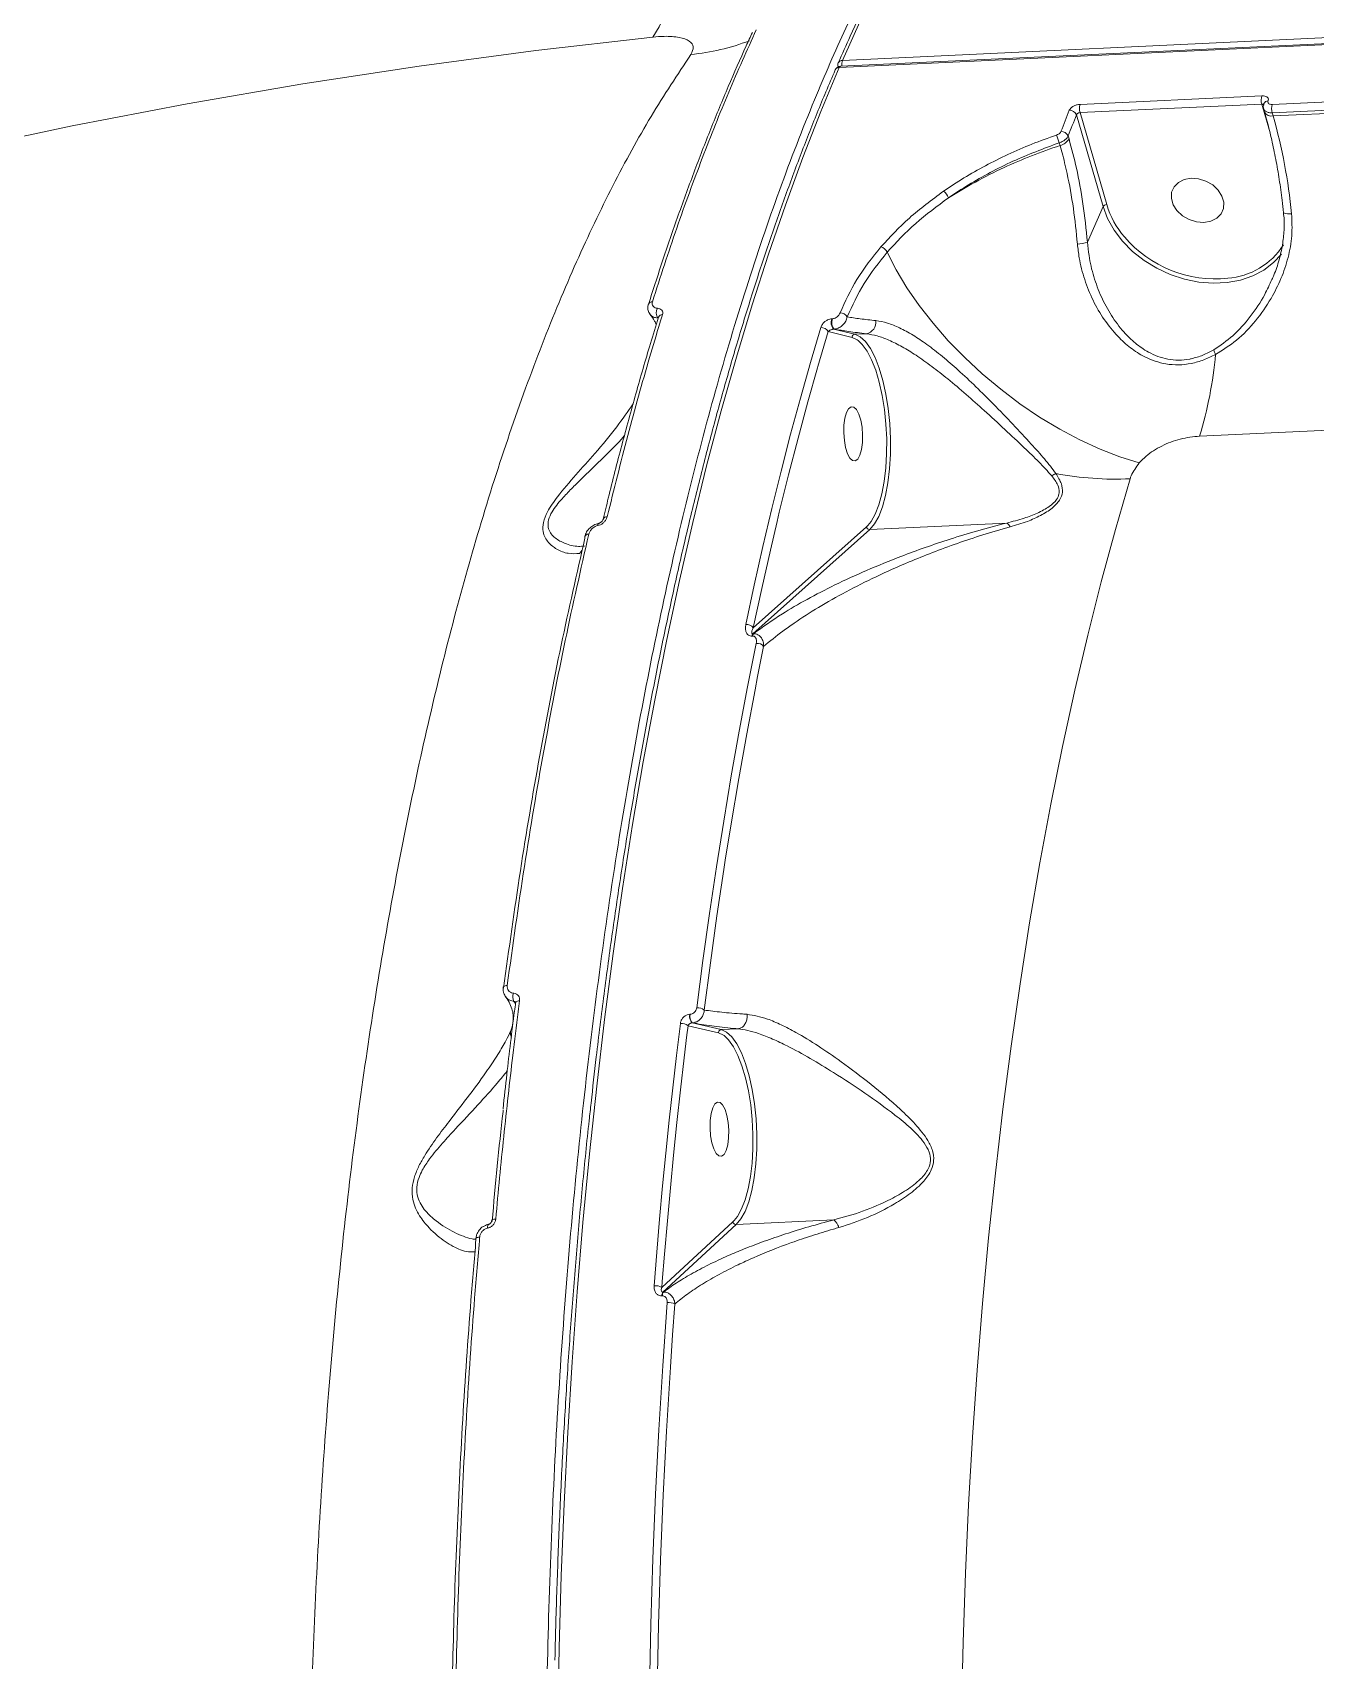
# Model space of a CAD drawing. Header units: millimetres. Extents: x -7151 to 6134, y -5040 to 5562.
# Drawn here: x -2385.9 to -2174, y 276.5 to 545.3 of the extents above; entities that cross this region are included whole.
import ezdxf

# ---------------------------------------------------------------- set-up
doc = ezdxf.new("R2010")
doc.units = ezdxf.units.MM
doc.layers.add('DIKOM_ОБЪЕКТ', color=7, linetype='Continuous')

msp = doc.modelspace()

# ---------------------------------------------------------------- linework, layer by layer
at = {"layer": 'DIKOM_ОБЪЕКТ', "color": 7, "linetype": 'Continuous', "lineweight": 15}
for p, q in [((-2252.117, 540.743), (-1798.11, 562.095)), ((-1798.621, 560.923), (-2252.627, 539.57)), ((-1798.432, 561.113), (-2252.439, 539.761)), ((-2252.781, 539.749), (-2252.835, 539.626)), ((-2103.274, 535.756), (-2181.13, 532.095)), ((-2181.121, 533.465), (-2103.264, 537.127)), ((-2180.975, 531.56), (-2103.119, 535.222)), ((-2182.861, 533.522), (-2212.878, 532.111)), ((-2212.867, 533.485), (-2182.849, 534.897)), ((-2181.598, 529.168), (-2182.861, 533.522)), ((-2182.548, 532.726), (-2182.387, 532.173)), ((-2209.069, 516.609), (-2213.461, 531.752)), ((-2212.878, 532.111), (-2208.472, 516.923)), ((-2181.13, 532.095), (-2180.975, 531.56)), ((-2216.174, 526.69), (-2216.303, 527.136)), ((-2214.832, 528.266), (-2214.691, 527.781)), ((-2211.642, 510.702), (-2209.069, 516.609)), ((-2282.502, 498.335), (-2282.512, 498.313)), ((-2253.868, 498.071), (-2253.78, 498.075)), ((-2250.532, 494.988), (-2254.485, 495.955)), ((-2253.496, 496.372), (-2253.584, 496.368)), ((-2253.584, 496.368), (-2250.069, 495.508)), ((-2248.151, 495.598), (-2250.069, 495.508)), ((-1864.808, 494.138), (-2193.119, 478.697)), ((-2247.601, 463.279), (-2266.912, 446.047)), ((-2266.83, 447.057), (-2248.139, 463.736)), ((-2248.139, 463.736), (-2247.926, 463.941)), ((-2224.982, 464.342), (-2247.601, 463.279)), ((-2266.964, 445.678), (-2267.078, 445.672)), ((-2266.912, 446.047), (-2266.799, 446.052)), ((-2265.123, 443.975), (-2266.125, 438.984)), ((-2306.101, 385.015), (-2306.361, 385.349)), ((-2277.293, 383.234), (-2277.263, 383.235)), ((-2276.921, 381.805), (-2276.952, 381.803)), ((-2276.952, 381.803), (-2272.121, 380.684)), ((-2277.615, 381.33), (-2277.8, 379.816)), ((-2272.584, 380.164), (-2277.615, 381.33)), ((-2269.35, 380.814), (-2272.121, 380.684)), ((-2269.342, 380.815), (-2269.35, 380.814)), ((-2310.518, 348.519), (-2310.559, 348.521)), ((-2281.952, 338.106), (-2270.195, 348.952)), ((-2269.657, 348.496), (-2281.76, 337.331)), ((-2270.195, 348.952), (-2269.991, 349.153)), ((-2253.56, 349.253), (-2269.657, 348.496)), ((-2281.876, 339.075), (-2281.952, 338.106)), ((-2281.861, 336.704), (-2281.958, 336.7)), ((-2281.76, 337.331), (-2281.662, 337.336)), ((-2279.799, 335.373), (-2280.17, 330.295))]:
    msp.add_line(p, q, dxfattribs=at)
at = {"layer": 'DIKOM_ОБЪЕКТ', "color": 7, "linetype": 'Continuous', "lineweight": 15, "flags": 128}
for points in [[(-2192.328, 614.885), (-2193.673, 614.269), (-2197.717, 612.173), (-2201.724, 609.73), (-2205.691, 606.942), (-2209.614, 603.811), (-2213.49, 600.34), (-2217.316, 596.532), (-2221.087, 592.389), (-2224.803, 587.917), (-2228.458, 583.117), (-2232.05, 577.994), (-2235.577, 572.554), (-2239.034, 566.799), (-2242.42, 560.735), (-2245.73, 554.368), (-2248.964, 547.702), (-2252.117, 540.743)], [(-2279.783, 591.915), (-2279.131, 588.213), (-2278.601, 584.446), (-2278.199, 580.648), (-2277.928, 576.853), (-2277.79, 573.096), (-2277.787, 569.411), (-2277.919, 565.832), (-2278.184, 562.392), (-2278.581, 559.121), (-2279.106, 556.05), (-2279.753, 553.207), (-2280.517, 550.617), (-2281.391, 548.305), (-2282.367, 546.291), (-2283.436, 544.594)], [(-2283.436, 544.594), (-2302.775, 542.369), (-2322.04, 539.788), (-2341.223, 536.852), (-2360.318, 533.563), (-2379.319, 529.921), (-2398.22, 525.927)], [(-2252.627, 539.57), (-2255.684, 532.278), (-2258.654, 524.705), (-2261.536, 516.859), (-2264.327, 508.746), (-2267.025, 500.373), (-2269.628, 491.747), (-2272.132, 482.875), (-2274.538, 473.764), (-2276.841, 464.424), (-2279.04, 454.86), (-2281.134, 445.082), (-2283.121, 435.097), (-2284.998, 424.914), (-2286.766, 414.541), (-2288.42, 403.988), (-2289.962, 393.263), (-2291.389, 382.375), (-2292.699, 371.334), (-2293.893, 360.148), (-2294.968, 348.827), (-2295.925, 337.381), (-2296.762, 325.819), (-2297.478, 314.151), (-2298.073, 302.387), (-2298.547, 290.536), (-2298.898, 278.61), (-2299.127, 266.616)], [(-2252.439, 539.761), (-2252.446, 539.76), (-2252.512, 539.734), (-2252.573, 539.669), (-2252.627, 539.57)], [(-2192.407, 513.984), (-2191.26, 514.187), (-2190.292, 514.67), (-2189.581, 515.392), (-2189.185, 516.295), (-2189.136, 517.307), (-2189.436, 518.344), (-2190.063, 519.324), (-2190.966, 520.166), (-2192.071, 520.803), (-2193.289, 521.182), (-2194.521, 521.274), (-2195.668, 521.071), (-2196.636, 520.588), (-2197.347, 519.866), (-2197.743, 518.963), (-2197.793, 517.951), (-2197.492, 516.914), (-2196.865, 515.934), (-2195.962, 515.092), (-2194.857, 514.455), (-2193.639, 514.075), (-2192.407, 513.984)], [(-2179.622, 508.761), (-2180.91, 507.341), (-2182.495, 506.125), (-2184.328, 505.16), (-2186.368, 504.468), (-2188.569, 504.062), (-2190.882, 503.954), (-2193.256, 504.144), (-2195.637, 504.629), (-2197.973, 505.397), (-2200.211, 506.433), (-2202.3, 507.712), (-2204.196, 509.206), (-2205.854, 510.881), (-2207.239, 512.701), (-2208.318, 514.625), (-2209.069, 516.609)], [(-2203.09, 474.276), (-2206.295, 475.273), (-2209.575, 476.541), (-2212.898, 478.067), (-2216.23, 479.838), (-2219.541, 481.834), (-2222.796, 484.036), (-2225.964, 486.424), (-2229.012, 488.972), (-2231.912, 491.656), (-2234.634, 494.45), (-2237.152, 497.325), (-2239.441, 500.254), (-2241.477, 503.207), (-2243.243, 506.156), (-2244.718, 509.071)], [(-2284.181, 500.419), (-2284.181, 500.42), (-2284.168, 500.468)], [(-2268.071, 447.601), (-2266.682, 454.072), (-2265.248, 460.449), (-2263.767, 466.73), (-2262.241, 472.913), (-2260.671, 478.995), (-2259.056, 484.974), (-2257.398, 490.849), (-2255.696, 496.616)], [(-2254.485, 495.955), (-2256.183, 490.201), (-2256.252, 489.959)], [(-2249.527, 494.48), (-2249.681, 494.592), (-2250.532, 494.988)], [(-2250.069, 495.508), (-2249.191, 495.1), (-2248.329, 494.313), (-2247.504, 493.168), (-2246.734, 491.689), (-2246.038, 489.913), (-2245.433, 487.882), (-2244.933, 485.642), (-2244.549, 483.248), (-2244.291, 480.755), (-2244.164, 478.223), (-2244.173, 475.711), (-2244.315, 473.279), (-2244.589, 470.984), (-2244.987, 468.88), (-2245.501, 467.017), (-2246.118, 465.439), (-2246.823, 464.183), (-2247.601, 463.279)], [(-2247.926, 463.941), (-2247.385, 464.612), (-2246.701, 465.83), (-2246.102, 467.361), (-2245.605, 469.167), (-2245.218, 471.207), (-2244.952, 473.433), (-2244.814, 475.791), (-2244.806, 478.227), (-2244.929, 480.682), (-2245.179, 483.1), (-2245.552, 485.421), (-2246.037, 487.593), (-2246.624, 489.563), (-2247.298, 491.285), (-2248.044, 492.719), (-2248.845, 493.83), (-2249.527, 494.48)], [(-2256.252, 489.959), (-2257.837, 484.341), (-2259.448, 478.376), (-2261.015, 472.308), (-2262.537, 466.14), (-2262.907, 464.596)], [(-2250.681, 483.534), (-2251.096, 483.224), (-2251.449, 482.577), (-2251.712, 481.645), (-2251.864, 480.504), (-2251.893, 479.246), (-2251.795, 477.973), (-2251.58, 476.788), (-2251.264, 475.788), (-2250.873, 475.052), (-2250.438, 474.641), (-2249.996, 474.589), (-2249.581, 474.898), (-2249.228, 475.545), (-2248.964, 476.477), (-2248.812, 477.618), (-2248.784, 478.876), (-2248.881, 480.149), (-2249.097, 481.334), (-2249.413, 482.335), (-2249.804, 483.07), (-2250.238, 483.481), (-2250.681, 483.534)], [(-2204.594, 471.643), (-2207.031, 463.268), (-2209.369, 454.651), (-2211.605, 445.798), (-2213.737, 436.719), (-2215.765, 427.423), (-2217.684, 417.917), (-2219.494, 408.21), (-2221.194, 398.312), (-2222.781, 388.232), (-2224.254, 377.979), (-2225.611, 367.563), (-2226.852, 356.993), (-2227.975, 346.279), (-2228.98, 335.432), (-2229.864, 324.461), (-2230.628, 313.376), (-2231.271, 302.188), (-2231.792, 290.907), (-2232.19, 279.544), (-2232.466, 268.109)], [(-2292.348, 464.271), (-2292.379, 464.275), (-2292.408, 464.264), (-2292.434, 464.239), (-2292.457, 464.2), (-2292.476, 464.148), (-2292.49, 464.083), (-2292.501, 464.007), (-2292.508, 463.92)], [(-2262.907, 464.596), (-2264.014, 459.874), (-2265.445, 453.512), (-2266.83, 447.057)], [(-2276.175, 384.273), (-2275.15, 392.113), (-2274.066, 399.87), (-2272.923, 407.54), (-2271.722, 415.12), (-2270.463, 422.605), (-2269.145, 429.995), (-2267.771, 437.284), (-2266.341, 444.469)], [(-2266.125, 438.984), (-2266.551, 436.805), (-2267.922, 429.532), (-2269.236, 422.16), (-2270.493, 414.69), (-2271.455, 408.658)], [(-2271.455, 408.658), (-2271.692, 407.127), (-2272.832, 399.474), (-2273.913, 391.735), (-2274.936, 383.912)], [(-2308.129, 387.657), (-2308.126, 387.672), (-2308.091, 387.749), (-2308.023, 387.819), (-2307.922, 387.878), (-2307.794, 387.925), (-2307.643, 387.958), (-2307.473, 387.975)], [(-2306.093, 385.114), (-2306.092, 385.12), (-2306.063, 385.2), (-2305.997, 385.272), (-2305.897, 385.334), (-2305.767, 385.383), (-2305.611, 385.417), (-2305.436, 385.435)], [(-2283.229, 338.39), (-2282.782, 343.911), (-2282.307, 349.405), (-2281.804, 354.869), (-2281.274, 360.303), (-2280.716, 365.706), (-2280.131, 371.076), (-2279.52, 376.414), (-2278.881, 381.717)], [(-2277.8, 379.816), (-2278.252, 376.039), (-2278.862, 370.714), (-2279.446, 365.356), (-2280.002, 359.966), (-2280.53, 354.545), (-2281.032, 349.094), (-2281.506, 343.614), (-2281.876, 339.075)], [(-2271.646, 379.687), (-2271.738, 379.755), (-2272.584, 380.164)], [(-2272.121, 380.684), (-2271.248, 380.262), (-2270.391, 379.466), (-2269.571, 378.315), (-2268.807, 376.835), (-2268.116, 375.062), (-2267.516, 373.036), (-2267.019, 370.805), (-2266.638, 368.422), (-2266.382, 365.941), (-2266.255, 363.421), (-2266.263, 360.921), (-2266.403, 358.499), (-2266.673, 356.212), (-2267.067, 354.114), (-2267.575, 352.253), (-2268.186, 350.673), (-2268.886, 349.411), (-2269.657, 348.496)], [(-2269.991, 349.153), (-2269.448, 349.839), (-2268.77, 351.063), (-2268.178, 352.595), (-2267.684, 354.399), (-2267.303, 356.434), (-2267.04, 358.651), (-2266.904, 360.999), (-2266.897, 363.423), (-2267.019, 365.867), (-2267.268, 368.272), (-2267.638, 370.584), (-2268.119, 372.747), (-2268.702, 374.711), (-2269.371, 376.431), (-2270.112, 377.866), (-2270.907, 378.983), (-2271.646, 379.687)], [(-2272.771, 368.719), (-2273.186, 368.41), (-2273.54, 367.763), (-2273.803, 366.831), (-2273.955, 365.69), (-2273.984, 364.432), (-2273.886, 363.159), (-2273.671, 361.974), (-2273.355, 360.973), (-2272.964, 360.238), (-2272.529, 359.827), (-2272.087, 359.774), (-2271.672, 360.084), (-2271.318, 360.731), (-2271.055, 361.663), (-2270.903, 362.804), (-2270.875, 364.062), (-2270.972, 365.335), (-2271.187, 366.52), (-2271.503, 367.52), (-2271.894, 368.256), (-2272.329, 368.667), (-2272.771, 368.719)], [(-2310.559, 348.521), (-2310.567, 348.519), (-2310.611, 348.495), (-2310.648, 348.445), (-2310.678, 348.372), (-2310.7, 348.278), (-2310.714, 348.165), (-2310.719, 348.035), (-2310.715, 347.893)], [(-2310.032, 349.131), (-2310.032, 349.139), (-2310.004, 349.204), (-2309.939, 349.264), (-2309.84, 349.315), (-2309.711, 349.356), (-2309.555, 349.385), (-2309.38, 349.401)], [(-2312.676, 346.148), (-2312.674, 346.166), (-2312.64, 346.227), (-2312.572, 346.283), (-2312.474, 346.33), (-2312.346, 346.368), (-2312.195, 346.395), (-2312.027, 346.41)], [(-2312.634, 346.034), (-2312.672, 346.101), (-2312.676, 346.148)], [(-2284.177, 249.891), (-2284.136, 260.805), (-2283.994, 271.678), (-2283.752, 282.501), (-2283.41, 293.269), (-2282.969, 303.972), (-2282.427, 314.605), (-2281.787, 325.159), (-2281.049, 335.627)], [(-2280.17, 330.295), (-2280.536, 324.928), (-2281.175, 314.397), (-2281.714, 303.788), (-2282.155, 293.108), (-2282.496, 282.365), (-2282.737, 271.565), (-2282.78, 268.975)]]:
    msp.add_lwpolyline(points, dxfattribs=at)
at = {"layer": 'DIKOM_ОБЪЕКТ', "color": 7, "linetype": 'Continuous', "lineweight": 15}
for centre, radius, start, end in [((-2280.33, 576.989), 35.408, 275.15857, 291.27365), ((-2252.136, 540.003), 0.74, 88.48296, 153.57336), ((-2250.108, 540.048), 2.126, 160.91935, 187.4771), ((-2252.392, 538.762), 1, 92.69268, 156.57318), ((-2252.648, 538.833), 0.738, 88.38709, 153.76611), ((-2251.883, 539.931), 1, 156.34207, 196.1749), ((-1870.129, 395.041), 370.924, 158.24908, 158.82908), ((-2214.569, 531.302), 1.196, 22.13064, 93.58695), ((-2210.567, 532.779), 2.406, 162.95072, 196.13465), ((-2180.551, 534.19), 2.404, 162.91834, 196.12727), ((-2181.839, 533.312), 0.728, 87.95732, 154.70133), ((-2178.809, 532.764), 2.416, 163.12767, 196.07486), ((-1875.365, 396.834), 364.022, 158.24544, 158.83503), ((-2181.263, 532.83), 1.302, 210.3197, 282.7815), ((-2271.26, 506.174), 93.786, 5.65897, 15.70497), ((-2243.153, 518.505), 28.203, 17.8213, 20.57317), ((-2216.742, 529.015), 2.393, 283.72859, 328.98), ((-2215.941, 527.8), 1.203, 22.7707, 93.66901), ((-2236.883, 517.173), 2.45, 20.78748, 53.19363), ((-2208.478, 516.211), 0.712, 89.53342, 146.05206), ((-2194.342, 521.211), 14.767, 196.88163, 220.71842), ((-2178.364, 517.515), 2.137, 245.24886, 281.66814), ((-2190.528, 524.405), 19.741, 220.52174, 275.96322), ((-2246.243, 508.353), 1.686, 25.19873, 73.01255), ((-2213.83, 518.309), 7.915, 273.83317, 286.0445), ((-2189.358, 516.676), 11.938, 274.23095, 327.46512), ((-2283.531, 500.189), 0.695, 87.08269, 156.34138), ((-2281.226, 499.027), 1.63, 151.19036, 210.96233), ((-2281.866, 498.074), 0.685, 86.58104, 159.15164), ((-2252.237, 497.468), 1.739, 159.69503, 219.24554), ((-2252.147, 497.472), 1.741, 159.72917, 219.21173), ((-2252.473, 497.701), 1.345, 30.57012, 90.55722), ((-2248.574, 497.547), 1.995, 282.22852, 6.27931), ((-2255.596, 495.36), 1.26, 28.1831, 94.58136), ((-2250.028, 495.005), 0.504, 94.72281, 181.94815), ((-2258.139, 498.373), 67.932, 343.16321, 354.76653), ((-2186.035, 494.319), 4.943, 196.161, 205.67691), ((-2215.722, 469.507), 3.196, 110.55592, 124.84531), ((-2206.956, 525.922), 54.33, 259.51343, 272.49121), ((-2291.025, 464.735), 0.653, 84.39961, 159.28642), ((-2294.057, 461.84), 0.665, 84.92829, 156.4617), ((-2247.61, 463.813), 0.534, 188.32991, 270.98452), ((-2225.747, 463.109), 1.451, 23.77065, 58.21309), ((-2294.269, 462.019), 0.407, 167.70815, 202.95819), ((-2267.935, 446.224), 1.383, 37.00025, 95.63707), ((-2266.368, 445.581), 0.716, 139.48445, 172.70235), ((-2266.254, 445.587), 0.716, 139.48257, 172.70085), ((-2266.215, 443.031), 1.443, 40.83908, 94.98176), ((-2304.848, 386.132), 1.704, 160.40166, 207.36951), ((-2275.779, 382.839), 1.565, 165.38665, 221.45815), ((-2275.745, 382.841), 1.568, 165.45492, 221.38934), ((-2276.009, 382.537), 1.744, 52.03417, 95.45304), ((-2278.698, 380.05), 1.677, 49.73822, 96.24313), ((-2269.667, 349.031), 0.535, 188.46826, 271.06073), ((-2283.013, 336.35), 2.052, 58.86497, 96.04627), ((-2280.911, 336.718), 1.047, 144.13935, 180.97063), ((-2280.816, 336.722), 1.045, 144.05549, 180.97573), ((-2280.845, 333.427), 2.21, 61.74504, 95.29163)]:
    msp.add_arc(centre, radius, start, end, dxfattribs=at)
for points, knots in [([(-2192.638, 614.774), (-2193.427, 614.428), (-2195.512, 613.513), (-2198.854, 611.679), (-2202.669, 609.311), (-2206.445, 606.62), (-2210.181, 603.625), (-2213.874, 600.323), (-2217.521, 596.718), (-2221.118, 592.814), (-2224.664, 588.614), (-2228.154, 584.12), (-2231.587, 579.337), (-2234.959, 574.269), (-2238.269, 568.919), (-2241.514, 563.292), (-2244.691, 557.393), (-2247.798, 551.221), (-2250.497, 545.519), (-2252.142, 541.812), (-2252.799, 540.332)], [0, 0, 0, 0, 0.03507323, 0.09269613, 0.15039159, 0.20815501, 0.265977, 0.32384769, 0.38175704, 0.43969705, 0.49765756, 0.55563154, 0.61361292, 0.67159858, 0.72958506, 0.78756841, 0.84554656, 0.90352099, 0.96149009, 1, 1, 1, 1]), ([(-2244.072, -100.375), (-2245.322, -97.147), (-2248.691, -88.452), (-2253.946, -73.541), (-2259.745, -55.484), (-2265.276, -36.45), (-2270.509, -16.481), (-2275.419, 4.38), (-2279.899, 25.673), (-2283.942, 47.313), (-2287.554, 69.213), (-2290.791, 91.728), (-2293.629, 114.806), (-2296.046, 138.379), (-2297.988, 161.928), (-2299.462, 185.372), (-2300.481, 208.635), (-2301.062, 232.096), (-2301.183, 255.681), (-2300.834, 279.308), (-2300.021, 302.458), (-2298.759, 325.063), (-2297.071, 347.066), (-2294.929, 368.828), (-2292.32, 390.26), (-2289.244, 411.278), (-2285.768, 431.42), (-2281.912, 450.636), (-2277.707, 468.9), (-2273.083, 486.509), (-2268.039, 503.372), (-2262.583, 519.411), (-2257.078, 533.643), (-2251.598, 546.2), (-2246.206, 557.236), (-2240.582, 567.477), (-2234.742, 576.882), (-2228.745, 585.354), (-2222.625, 592.856), (-2217.058, 598.774), (-2213.482, 601.967), (-2212.025, 603.267)], [0, 0, 0, 0, 0.01565217, 0.04216818, 0.0687043, 0.09522033, 0.12250635, 0.14981455, 0.17710072, 0.20361656, 0.23015287, 0.25666872, 0.28395485, 0.31126311, 0.33854917, 0.36506506, 0.39160135, 0.41811723, 0.44540327, 0.47271161, 0.49999766, 0.52651351, 0.55304981, 0.57956564, 0.60685174, 0.63416006, 0.66144602, 0.68796205, 0.71449824, 0.74101391, 0.7683, 0.79560846, 0.82289432, 0.8459724, 0.86907749, 0.89218274, 0.91550668, 0.93883092, 0.96156416, 0.98434866, 1, 1, 1, 1]), ([(-2266.34, 545.802), (-2267.87, 542.412), (-2270.93, 535.63), (-2275.301, 524.654), (-2279.522, 513.147), (-2282.171, 504.971), (-2283.496, 500.883)], [0, 0, 0, 0, 0.2490985, 0.4981943, 0.7490976, 1, 1, 1, 1]), ([(-2266.987, 545.328), (-2267.327, 544.607), (-2268.681, 541.737), (-2270.975, 536.451), (-2273.864, 529.474), (-2276.673, 522.228), (-2279.4, 514.737), (-2281.9, 507.481), (-2283.449, 502.614), (-2284.149, 500.414)], [0, 0, 0, 0, 0.0544156, 0.2166162, 0.3789151, 0.5412813, 0.7036702, 0.8660412, 1, 1, 1, 1]), ([(-2277.146, 541.725), (-2276.942, 542.151), (-2276.53, 543.011), (-2277.292, 543.994), (-2278.98, 544.6), (-2281.173, 544.775), (-2282.789, 544.646), (-2283.436, 544.594)], [0, 0, 0, 0, 0.2099076, 0.4228869, 0.6382668, 0.8553561, 1, 1, 1, 1]), ([(-2305.863, -33.201), (-2307.273, -28.108), (-2310.094, -17.914), (-2314.034, -1.964), (-2317.745, 14.418), (-2321.247, 31.468), (-2324.519, 49.163), (-2327.541, 67.482), (-2330.263, 86.133), (-2332.755, 105.694), (-2334.967, 126.174), (-2336.855, 147.549), (-2338.349, 169.11), (-2339.438, 190.755), (-2340.119, 212.381), (-2340.381, 233.898), (-2340.221, 255.267), (-2339.644, 276.456), (-2338.656, 297.424), (-2337.263, 318.072), (-2335.468, 338.304), (-2333.276, 358.037), (-2330.681, 377.228), (-2327.699, 395.857), (-2324.337, 413.886), (-2320.614, 431.232), (-2316.544, 447.813), (-2312.054, 463.862), (-2307.13, 479.278), (-2301.772, 493.979), (-2296.081, 507.655), (-2290.065, 520.213), (-2283.772, 531.727), (-2279.354, 538.393), (-2277.146, 541.725)], [0, 0, 0, 0, 0.0277666, 0.0555663, 0.0833659, 0.1111325, 0.1400375, 0.1689801, 0.1979228, 0.2268278, 0.2586375, 0.2905482, 0.3225102, 0.3544718, 0.386382, 0.4181914, 0.4498954, 0.4817, 0.5135556, 0.545411, 0.5772152, 0.6089191, 0.6405475, 0.6722758, 0.7040552, 0.7358343, 0.7675625, 0.7991908, 0.8325939, 0.8660263, 0.8994294, 0.932943, 0.9664865, 1, 1, 1, 1]), ([(-2253.31, 539.159), (-2253.822, 537.965), (-2255.309, 534.498), (-2257.712, 528.566), (-2260.492, 521.287), (-2263.189, 513.764), (-2265.805, 506.006), (-2268.335, 498.018), (-2270.779, 489.806), (-2273.135, 481.377), (-2275.401, 472.737), (-2277.575, 463.892), (-2279.656, 454.849), (-2281.643, 445.615), (-2283.533, 436.196), (-2285.326, 426.6), (-2287.02, 416.833), (-2288.614, 406.904), (-2290.107, 396.82), (-2291.494, 386.585), (-2292.675, 377.166), (-2293.345, 371.105), (-2293.627, 368.552)], [0, 0, 0, 0, 0.0273279, 0.0792989, 0.131267, 0.1832296, 0.2351873, 0.2871405, 0.3390893, 0.3910343, 0.4429757, 0.4949131, 0.5468478, 0.5987801, 0.6507081, 0.702635, 0.754559, 0.8064807, 0.8584004, 0.9103183, 0.962235, 1, 1, 1, 1]), ([(-2214.644, 532.495), (-2214.61, 532.564), (-2214.524, 532.737), (-2214.251, 533.005), (-2213.839, 533.253), (-2213.353, 533.432), (-2213.029, 533.467), (-2212.867, 533.485)], [0, 0, 0, 0, 0.1418486, 0.3566979, 0.571426, 0.7857135, 1, 1, 1, 1]), ([(-2182.505, 533.341), (-2182.514, 533.367), (-2182.533, 533.425), (-2182.624, 533.488), (-2182.741, 533.523), (-2182.827, 533.523), (-2182.861, 533.522)], [0, 0, 0, 0, 0.2232473, 0.5159515, 0.8081965, 1, 1, 1, 1]), ([(-2182.849, 534.897), (-2182.748, 534.897), (-2182.491, 534.898), (-2182.14, 534.806), (-2181.866, 534.615), (-2181.735, 534.349), (-2181.787, 534.143), (-2181.813, 534.039)], [0, 0, 0, 0, 0.1406376, 0.3550392, 0.5698645, 0.7848235, 1, 1, 1, 1]), ([(-2182.477, 533.614), (-2182.505, 533.558), (-2182.611, 533.35), (-2182.634, 533.023), (-2182.549, 532.797), (-2182.525, 532.732)], [0, 0, 0, 0, 0.2070496, 0.7745902, 1, 1, 1, 1]), ([(-2182.498, 533.344), (-2182.5, 533.348), (-2182.54, 533.427), (-2182.518, 533.569), (-2182.503, 533.603), (-2182.5, 533.609)], [0, 0, 0, 0, 0.033675, 0.8372737, 1, 1, 1, 1]), ([(-2181.13, 532.095), (-2181.266, 532.094), (-2181.609, 532.092), (-2182.07, 532.213), (-2182.426, 532.435), (-2182.497, 532.643), (-2182.527, 532.732)], [0, 0, 0, 0, 0.1921225, 0.4854141, 0.7788904, 1, 1, 1, 1]), ([(-2181.813, 534.039), (-2181.83, 533.97), (-2181.865, 533.832), (-2181.777, 533.655), (-2181.594, 533.526), (-2181.36, 533.464), (-2181.189, 533.465), (-2181.121, 533.465)], [0, 0, 0, 0, 0.21515186, 0.43015621, 0.64502541, 0.85941007, 1, 1, 1, 1]), ([(-2212.878, 532.111), (-2212.932, 532.105), (-2213.04, 532.092), (-2213.2, 532.028), (-2213.335, 531.938), (-2213.424, 531.84), (-2213.451, 531.777), (-2213.461, 531.752)], [0, 0, 0, 0, 0.213945, 0.4281541, 0.6428694, 0.8578179, 1, 1, 1, 1]), ([(-2182.387, 532.173), (-2182.243, 531.664), (-2181.827, 530.193), (-2181.197, 527.619), (-2180.53, 524.42), (-2179.957, 521.085), (-2179.54, 518.12), (-2179.335, 516.264), (-2179.259, 515.576)], [0, 0, 0, 0, 0.1028458, 0.2977282, 0.4930103, 0.6886596, 0.8845873, 1, 1, 1, 1]), ([(-2235.415, 519.134), (-2234.306, 519.874), (-2232.088, 521.353), (-2228.519, 523.369), (-2224.767, 525.236), (-2220.842, 526.945), (-2218.113, 527.925), (-2216.749, 528.415)], [0, 0, 0, 0, 0.1978413, 0.3955036, 0.5931794, 0.7965928, 1, 1, 1, 1]), ([(-2216.303, 527.136), (-2218.891, 526.171), (-2222.81, 524.71), (-2227.732, 522.246), (-2231.302, 520.24), (-2233.506, 518.768), (-2234.593, 518.042)], [0, 0, 0, 0, 0.3951712, 0.5986648, 0.8021761, 1, 1, 1, 1]), ([(-2216.749, 528.415), (-2216.644, 528.458), (-2216.436, 528.543), (-2216.189, 528.733), (-2216.064, 528.893), (-2216.026, 528.982), (-2216.018, 529.001)], [0, 0, 0, 0, 0.3058631, 0.6116552, 0.917897, 1, 1, 1, 1]), ([(-2214.832, 528.266), (-2214.848, 528.23), (-2214.927, 528.057), (-2215.179, 527.749), (-2215.677, 527.382), (-2216.094, 527.218), (-2216.303, 527.136)], [0, 0, 0, 0, 0.0819527, 0.3881015, 0.6940983, 1, 1, 1, 1]), ([(-2214.691, 527.781), (-2214.267, 526.191), (-2213.371, 522.833), (-2212.316, 517.06), (-2211.869, 512.842), (-2211.642, 510.702)], [0, 0, 0, 0, 0.3069748, 0.6484649, 1, 1, 1, 1]), ([(-2234.593, 518.042), (-2233.138, 518.929), (-2230.21, 520.714), (-2225.581, 523.015), (-2220.895, 525.043), (-2217.753, 526.139), (-2216.174, 526.69)], [0, 0, 0, 0, 0.25985006, 0.52284574, 0.76022498, 1, 1, 1, 1]), ([(-2213.301, 510.411), (-2213.503, 512.395), (-2213.913, 516.422), (-2214.839, 521.449), (-2215.644, 524.814), (-2216.062, 526.295), (-2216.174, 526.69)], [0, 0, 0, 0, 0.3414977, 0.6929948, 0.918012, 1, 1, 1, 1]), ([(-2245.751, 509.965), (-2244.257, 511.581), (-2241.234, 514.851), (-2237.37, 517.695), (-2235.415, 519.134)], [0, 0, 0, 0, 0.4941579, 1, 1, 1, 1]), ([(-2234.593, 518.042), (-2236.464, 516.668), (-2240.252, 513.887), (-2243.218, 510.689), (-2244.718, 509.071)], [0, 0, 0, 0, 0.494151, 1, 1, 1, 1]), ([(-2177.931, 515.422), (-2177.877, 514.21), (-2177.767, 511.784), (-2178.437, 508.167), (-2179.611, 504.688), (-2181.385, 501.15), (-2183.809, 497.683), (-2186.853, 494.452), (-2189.306, 492.917), (-2190.49, 492.177)], [0, 0, 0, 0, 0.1316582, 0.2634909, 0.3951399, 0.5268744, 0.688295, 0.8495338, 1, 1, 1, 1]), ([(-2179.286, 515.571), (-2179.259, 515.394), (-2179.115, 514.451), (-2179.157, 512.671), (-2179.398, 510.241), (-2179.982, 507.752), (-2180.588, 505.837), (-2181.079, 504.797), (-2181.19, 504.562)], [0, 0, 0, 0, 0.0479291, 0.2554394, 0.4713572, 0.696638, 0.9313968, 1, 1, 1, 1]), ([(-2252.486, 499.046), (-2251.655, 500.903), (-2249.972, 504.662), (-2247.169, 508.183), (-2245.751, 509.965)], [0, 0, 0, 0, 0.493869, 1, 1, 1, 1]), ([(-2244.718, 509.071), (-2246.076, 507.37), (-2248.826, 503.927), (-2250.478, 500.248), (-2251.315, 498.385)], [0, 0, 0, 0, 0.4938188, 1, 1, 1, 1]), ([(-2190.49, 492.177), (-2191.134, 491.861), (-2192.419, 491.231), (-2194.485, 490.641), (-2196.6, 490.406), (-2199.254, 490.597), (-2201.98, 491.551), (-2204.584, 493.231), (-2206.852, 495.291), (-2208.957, 497.917), (-2210.799, 501.092), (-2212.181, 504.531), (-2212.994, 507.68), (-2213.216, 509.657), (-2213.301, 510.411)], [0, 0, 0, 0, 0.0610566, 0.12204776, 0.1836293, 0.24519527, 0.35485248, 0.43692757, 0.51910078, 0.62282283, 0.7265971, 0.83108856, 0.93557714, 1, 1, 1, 1]), ([(-2211.642, 510.702), (-2211.571, 509.972), (-2211.385, 508.057), (-2210.665, 505.007), (-2209.422, 501.672), (-2207.755, 498.582), (-2205.845, 496.02), (-2203.777, 493.996), (-2201.407, 492.343), (-2198.94, 491.4), (-2196.58, 491.196), (-2195.271, 491.322), (-2193.935, 491.593), (-2192.567, 492.01), (-2191.378, 492.632), (-2190.783, 492.943)], [0, 0, 0, 0, 0.0653919, 0.1716656, 0.2779438, 0.383216, 0.4884187, 0.5706876, 0.6528125, 0.7604454, 0.8161579, 0.8718877, 0.8800506, 0.93998, 1, 1, 1, 1]), ([(-2190.783, 492.943), (-2189.7, 493.68), (-2187.44, 495.218), (-2184.683, 498.406), (-2182.547, 501.557), (-2181.574, 503.727), (-2181.198, 504.566)], [0, 0, 0, 0, 0.2559541, 0.5341837, 0.8200729, 1, 1, 1, 1]), ([(-2284.155, 500.463), (-2284.174, 500.415), (-2284.283, 500.145), (-2284.264, 499.623), (-2284.135, 499.1), (-2283.938, 498.908), (-2283.905, 498.876)], [0, 0, 0, 0, 0.0918648, 0.5129912, 0.9191053, 1, 1, 1, 1]), ([(-2283.496, 500.883), (-2283.521, 500.747), (-2283.572, 500.474), (-2283.405, 500.129), (-2283.093, 499.887), (-2282.793, 499.836), (-2282.655, 499.812)], [0, 0, 0, 0, 0.2632773, 0.5267023, 0.7814444, 1, 1, 1, 1]), ([(-2282.488, 498.311), (-2282.938, 496.869), (-2284.225, 492.743), (-2286.254, 485.697), (-2288.57, 477.191), (-2290.358, 470.275), (-2291.342, 466.132), (-2291.62, 464.96)], [0, 0, 0, 0, 0.1369748, 0.392, 0.6463548, 0.8999996, 1, 1, 1, 1]), ([(-2281.825, 498.758), (-2281.969, 498.291), (-2282.689, 495.956), (-2284.648, 489.413), (-2287.61, 478.887), (-2289.844, 469.888), (-2290.962, 465.384)], [0, 0, 0, 0, 0.0441408, 0.2207186, 0.6100157, 1, 1, 1, 1]), ([(-2283.923, 498.855), (-2283.635, 498.463), (-2283.193, 497.861), (-2282.944, 497.308), (-2282.857, 497.116)], [0, 0, 0, 0, 0.6527543, 1, 1, 1, 1]), ([(-2282.624, 498.188), (-2282.854, 498.235), (-2283.347, 498.337), (-2283.792, 498.613), (-2283.897, 498.846), (-2283.908, 498.87)], [0, 0, 0, 0, 0.4390566, 0.9417815, 1, 1, 1, 1]), ([(-2282.655, 499.812), (-2282.517, 499.789), (-2282.222, 499.739), (-2281.915, 499.501), (-2281.751, 499.162), (-2281.8, 498.893), (-2281.825, 498.758)], [0, 0, 0, 0, 0.2214855, 0.4743758, 0.7373401, 1, 1, 1, 1]), ([(-2255.696, 496.616), (-2255.622, 496.797), (-2255.481, 497.14), (-2255.07, 497.578), (-2254.625, 497.873), (-2254.216, 498.033), (-2253.973, 498.06), (-2253.868, 498.071)], [0, 0, 0, 0, 0.2791646, 0.529359, 0.7216586, 0.8793519, 1, 1, 1, 1]), ([(-2253.78, 498.075), (-2253.72, 498.081), (-2253.566, 498.097), (-2253.291, 498.195), (-2252.966, 498.395), (-2252.663, 498.692), (-2252.545, 498.927), (-2252.486, 499.046)], [0, 0, 0, 0, 0.1011547, 0.2614417, 0.4607384, 0.7265206, 1, 1, 1, 1]), ([(-2251.315, 498.385), (-2251.381, 498.15), (-2251.512, 497.678), (-2251.992, 497.048), (-2252.604, 496.591), (-2253.138, 496.403), (-2253.425, 496.378), (-2253.496, 496.372)], [0, 0, 0, 0, 0.2415968, 0.4833803, 0.7163726, 0.9306121, 1, 1, 1, 1]), ([(-2251.315, 498.385), (-2250.628, 498.276), (-2249.248, 498.055), (-2247.48, 497.862), (-2246.591, 497.766)], [0, 0, 0, 0, 0.4974101, 1, 1, 1, 1]), ([(-2246.591, 497.766), (-2245.968, 497.66), (-2244.721, 497.448), (-2242.647, 496.603), (-2240.462, 495.407), (-2238.092, 493.814), (-2235.596, 491.871), (-2232.876, 489.513), (-2230.058, 486.865), (-2227.026, 483.839), (-2223.942, 480.646), (-2221.132, 477.603), (-2218.68, 474.918), (-2217.456, 473.305), (-2216.844, 472.499)], [0, 0, 0, 0, 0.0676108, 0.1352448, 0.2056907, 0.2761686, 0.3555596, 0.4350018, 0.526756, 0.6185577, 0.7258846, 0.8332557, 0.9166835, 1, 1, 1, 1]), ([(-2253.584, 496.368), (-2253.606, 496.366), (-2253.644, 496.363), (-2253.722, 496.349), (-2253.792, 496.332), (-2253.919, 496.292), (-2254.095, 496.218), (-2254.311, 496.098), (-2254.424, 496.005), (-2254.485, 495.955)], [0, 0, 0, 0, 0.0449195, 0.0742882, 0.1535247, 0.194098, 0.3790074, 0.661417, 1, 1, 1, 1]), ([(-2248.151, 495.598), (-2249.16, 495.718), (-2251.19, 495.958), (-2252.724, 496.233), (-2253.496, 496.372)], [0, 0, 0, 0, 0.49685461, 1, 1, 1, 1]), ([(-2217.548, 472.13), (-2218.237, 472.898), (-2219.616, 474.434), (-2222.285, 476.953), (-2225.285, 479.799), (-2228.518, 482.768), (-2231.669, 485.583), (-2234.564, 488.037), (-2237.339, 490.222), (-2239.861, 492.014), (-2242.242, 493.48), (-2244.386, 494.558), (-2246.382, 495.309), (-2247.562, 495.502), (-2248.151, 495.598)], [0, 0, 0, 0, 0.08659462, 0.17331077, 0.28263701, 0.39192092, 0.48457397, 0.57717458, 0.65635835, 0.73549828, 0.8048723, 0.8741934, 0.93711453, 1, 1, 1, 1]), ([(-2295.506, 459.31), (-2296.14, 459.273), (-2297.406, 459.198), (-2299.214, 459.891), (-2300.509, 460.873), (-2301.24, 461.915), (-2301.614, 462.97), (-2301.603, 464.394), (-2300.824, 466.401), (-2298.938, 469.093), (-2296.16, 472.303), (-2292.748, 476.088), (-2289.452, 480.025), (-2287.562, 482.758), (-2286.689, 484.021)], [0, 0, 0, 0, 0.105669, 0.2113261, 0.2961578, 0.3396305, 0.3829831, 0.4347939, 0.4870544, 0.5573778, 0.6609183, 0.7650507, 0.8914548, 1, 1, 1, 1]), ([(-2288.117, 478.781), (-2288.134, 478.76), (-2289.289, 477.39), (-2291.737, 475.005), (-2294.697, 472.125), (-2296.867, 470.014), (-2298.251, 468.567), (-2299.338, 467.282), (-2300.16, 466.104), (-2300.562, 465.204), (-2300.78, 464.238), (-2300.715, 463.367), (-2300.219, 462.492), (-2299.329, 461.627), (-2297.807, 460.862), (-2296.108, 460.419), (-2295.04, 460.505), (-2294.698, 460.533)], [0, 0, 0, 0, 0.0024353, 0.1610438, 0.2848474, 0.348532, 0.4120837, 0.4516852, 0.492366, 0.5404453, 0.5498149, 0.60724, 0.6569348, 0.708101, 0.8103509, 0.939331, 1, 1, 1, 1]), ([(-2193.119, 478.697), (-2194.185, 478.58), (-2196.297, 478.349), (-2199.399, 477.16), (-2201.706, 475.719), (-2202.726, 474.655), (-2203.09, 474.276)], [0, 0, 0, 0, 0.2885741, 0.5716395, 0.8470592, 1, 1, 1, 1]), ([(-2203.09, 474.276), (-2203.612, 473.564), (-2204.188, 472.777), (-2204.518, 471.884), (-2204.568, 471.725), (-2204.594, 471.643)], [0, 0, 0, 0, 0.82172843, 0.90785129, 1, 1, 1, 1]), ([(-2224.982, 464.342), (-2224.012, 464.592), (-2222.283, 465.036), (-2219.893, 465.941), (-2218.025, 466.945), (-2216.769, 468.06), (-2216.381, 468.922), (-2216.281, 469.73), (-2216.521, 470.79), (-2217.169, 471.636), (-2217.548, 472.13)], [0, 0, 0, 0, 0.2010474, 0.3583962, 0.5149319, 0.6384917, 0.7217735, 0.7449547, 0.8512653, 1, 1, 1, 1]), ([(-2216.844, 472.499), (-2216.501, 471.939), (-2215.903, 470.963), (-2215.675, 469.438), (-2216.187, 468.019), (-2217.512, 466.689), (-2219.373, 465.542), (-2221.737, 464.5), (-2223.461, 463.982), (-2224.419, 463.694)], [0, 0, 0, 0, 0.14911782, 0.2596272, 0.37164557, 0.49876016, 0.65252997, 0.80696142, 1, 1, 1, 1]), ([(-2290.962, 465.384), (-2290.993, 465.281), (-2291.071, 465.025), (-2291.311, 464.645), (-2291.665, 464.298), (-2292.069, 464.038), (-2292.361, 463.96), (-2292.508, 463.92)], [0, 0, 0, 0, 0.165538, 0.4120361, 0.620054, 0.8096748, 1, 1, 1, 1]), ([(-2293.998, 462.502), (-2295.321, 456.701), (-2297.966, 445.1), (-2301.496, 426.744), (-2304.723, 407.768), (-2306.557, 394.573), (-2307.473, 387.975)], [0, 0, 0, 0, 0.2485964, 0.4971911, 0.748595, 1, 1, 1, 1]), ([(-2292.396, 464.271), (-2292.398, 464.271), (-2292.666, 464.247), (-2293.194, 464.019), (-2293.873, 463.538), (-2294.41, 462.878), (-2294.575, 462.364), (-2294.66, 462.103)], [0, 0, 0, 0, 0.00201216, 0.24224808, 0.48439857, 0.73784898, 1, 1, 1, 1]), ([(-2292.508, 463.92), (-2292.651, 463.882), (-2292.936, 463.806), (-2293.328, 463.553), (-2293.666, 463.217), (-2293.895, 462.85), (-2293.969, 462.602), (-2293.998, 462.502)], [0, 0, 0, 0, 0.1921015, 0.3836328, 0.5902438, 0.8341197, 1, 1, 1, 1]), ([(-2291.644, 464.975), (-2291.65, 464.941), (-2291.665, 464.856), (-2291.789, 464.654), (-2291.967, 464.475), (-2292.135, 464.363), (-2292.269, 464.303), (-2292.374, 464.273), (-2292.439, 464.266), (-2292.467, 464.266), (-2292.476, 464.266)], [0, 0, 0, 0, 0.1699718, 0.4312945, 0.6166518, 0.7416914, 0.8303923, 0.8976625, 0.9664447, 1, 1, 1, 1]), ([(-2266.799, 446.052), (-2265.282, 447.15), (-2262.666, 449.043), (-2258.021, 451.738), (-2253.396, 454.135), (-2248.205, 456.526), (-2243.148, 458.59), (-2238.471, 460.312), (-2234.295, 461.714), (-2229.841, 463.081), (-2226.602, 463.922), (-2224.982, 464.342)], [0, 0, 0, 0, 0.1721597, 0.2969463, 0.4217204, 0.5495755, 0.677395, 0.7569509, 0.836486, 0.9182739, 1, 1, 1, 1]), ([(-2224.419, 463.694), (-2225.935, 463.263), (-2228.969, 462.4), (-2233.218, 460.973), (-2237.277, 459.48), (-2241.804, 457.65), (-2246.624, 455.489), (-2251.602, 452.979), (-2256.13, 450.418), (-2259.506, 448.25), (-2262.55, 446.1), (-2264.1, 444.82), (-2265.123, 443.975)], [0, 0, 0, 0, 0.0775992, 0.1552617, 0.2354649, 0.3156927, 0.4385173, 0.5613734, 0.6872834, 0.8132004, 0.8767636, 1, 1, 1, 1]), ([(-2308.091, 387.504), (-2307.186, 394.014), (-2305.378, 407.033), (-2302.176, 425.904), (-2298.646, 444.3), (-2295.978, 456.006), (-2294.643, 461.86)], [0, 0, 0, 0, 0.2485952, 0.4971906, 0.7485941, 1, 1, 1, 1]), ([(-2295.506, 459.31), (-2295.486, 459.353), (-2295.379, 459.569), (-2295.215, 459.74), (-2295.083, 459.878)], [0, 0, 0, 0, 0.1957945, 1, 1, 1, 1]), ([(-2267.078, 445.672), (-2267.169, 445.676), (-2267.372, 445.683), (-2267.667, 445.828), (-2267.934, 446.118), (-2268.147, 446.675), (-2268.149, 447.205), (-2268.078, 447.562), (-2268.071, 447.601)], [0, 0, 0, 0, 0.0933895, 0.2087804, 0.3721075, 0.5792988, 0.9536604, 1, 1, 1, 1]), ([(-2266.83, 447.057), (-2266.917, 446.875), (-2267.044, 446.61), (-2267.094, 446.301), (-2267.077, 446.147), (-2267.02, 446.071), (-2266.96, 446.048), (-2266.928, 446.047), (-2266.912, 446.047)], [0, 0, 0, 0, 0.4958939, 0.7198726, 0.8703707, 0.9511538, 0.9759434, 1, 1, 1, 1]), ([(-2266.341, 444.469), (-2266.315, 444.7), (-2266.279, 445.036), (-2266.427, 445.405), (-2266.59, 445.583), (-2266.778, 445.672), (-2266.907, 445.676), (-2266.964, 445.678)], [0, 0, 0, 0, 0.4299961, 0.6257868, 0.7880972, 0.9052747, 1, 1, 1, 1]), ([(-2266.799, 446.052), (-2266.683, 446.049), (-2266.431, 446.041), (-2266.036, 445.897), (-2265.643, 445.6), (-2265.289, 445.077), (-2265.127, 444.5), (-2265.124, 444.096), (-2265.123, 443.975)], [0, 0, 0, 0, 0.1137824, 0.2494024, 0.4227465, 0.6134935, 0.8848452, 1, 1, 1, 1]), ([(-2308.116, 387.656), (-2308.126, 387.609), (-2308.196, 387.279), (-2308.11, 386.69), (-2307.821, 386.27), (-2307.693, 386.084)], [0, 0, 0, 0, 0.0838192, 0.5955, 1, 1, 1, 1]), ([(-2307.473, 387.975), (-2307.478, 387.824), (-2307.486, 387.523), (-2307.297, 387.132), (-2306.979, 386.844), (-2306.667, 386.73), (-2306.484, 386.708), (-2306.453, 386.704)], [0, 0, 0, 0, 0.2377907, 0.4754484, 0.7135297, 0.9515668, 1, 1, 1, 1]), ([(-2305.436, 385.435), (-2305.513, 384.837), (-2305.896, 381.851), (-2306.807, 374.43), (-2308.089, 363.06), (-2308.949, 353.956), (-2309.38, 349.401)], [0, 0, 0, 0, 0.050769, 0.2538555, 0.6266995, 1, 1, 1, 1]), ([(-2306.088, 385.113), (-2306.15, 384.652), (-2306.67, 380.763), (-2307.37, 374.929), (-2307.962, 369.502), (-2308.169, 367.599)], [0, 0, 0, 0, 0.0804441, 0.6775397, 1, 1, 1, 1]), ([(-2307.785, 386.142), (-2307.759, 386.11), (-2307.416, 385.683), (-2307.019, 384.91), (-2306.595, 383.844), (-2306.429, 382.906), (-2306.492, 382.333), (-2306.521, 382.068)], [0, 0, 0, 0, 0.0198678, 0.26363156, 0.51321102, 0.77491152, 1, 1, 1, 1]), ([(-2306.361, 385.349), (-2306.413, 385.356), (-2306.72, 385.396), (-2307.241, 385.578), (-2307.559, 385.917), (-2307.712, 386.08)], [0, 0, 0, 0, 0.09528007, 0.56330481, 1, 1, 1, 1]), ([(-2306.453, 386.704), (-2306.423, 386.7), (-2306.241, 386.679), (-2305.93, 386.565), (-2305.614, 386.278), (-2305.424, 385.887), (-2305.432, 385.585), (-2305.436, 385.435)], [0, 0, 0, 0, 0.0478671, 0.2855919, 0.5235692, 0.7617422, 1, 1, 1, 1]), ([(-2306.108, 385.221), (-2306.135, 385.25), (-2306.193, 385.31), (-2306.291, 385.342), (-2306.351, 385.348), (-2306.361, 385.349)], [0, 0, 0, 0, 0.4240846, 0.9032984, 1, 1, 1, 1]), ([(-2306.108, 385.221), (-2306.105, 385.218), (-2306.098, 385.21), (-2306.082, 385.181), (-2306.093, 385.124), (-2306.095, 385.117)], [0, 0, 0, 0, 0.4238671, 0.9322571, 1, 1, 1, 1]), ([(-2306.918, 380.448), (-2306.866, 380.574), (-2306.646, 381.106), (-2306.564, 381.658), (-2306.502, 382.079)], [0, 0, 0, 0, 0.2360432, 1, 1, 1, 1]), ([(-2278.881, 381.717), (-2278.852, 381.856), (-2278.792, 382.154), (-2278.54, 382.575), (-2278.181, 382.925), (-2277.75, 383.169), (-2277.445, 383.212), (-2277.293, 383.234)], [0, 0, 0, 0, 0.1890026, 0.4045133, 0.6067487, 0.8033943, 1, 1, 1, 1]), ([(-2276.952, 381.803), (-2276.993, 381.798), (-2277.046, 381.793), (-2277.155, 381.76), (-2277.282, 381.701), (-2277.429, 381.591), (-2277.546, 381.463), (-2277.593, 381.373), (-2277.615, 381.33)], [0, 0, 0, 0, 0.1273478, 0.1626323, 0.3404382, 0.5454604, 0.7832406, 1, 1, 1, 1]), ([(-2277.263, 383.235), (-2277.159, 383.25), (-2276.953, 383.28), (-2276.659, 383.446), (-2276.411, 383.685), (-2276.237, 383.974), (-2276.194, 384.178), (-2276.175, 384.273)], [0, 0, 0, 0, 0.1951179, 0.3901441, 0.5932938, 0.8110783, 1, 1, 1, 1]), ([(-2274.936, 383.912), (-2274.959, 383.72), (-2275.009, 383.304), (-2275.31, 382.716), (-2275.763, 382.23), (-2276.319, 381.894), (-2276.719, 381.835), (-2276.921, 381.805)], [0, 0, 0, 0, 0.1847549, 0.3988138, 0.6012068, 0.7989298, 1, 1, 1, 1]), ([(-2269.35, 380.814), (-2269.6, 380.838), (-2271.183, 380.986), (-2273.989, 381.299), (-2275.909, 381.63), (-2276.921, 381.805)], [0, 0, 0, 0, 0.0814826, 0.5156477, 1, 1, 1, 1]), ([(-2274.936, 383.912), (-2274.019, 383.792), (-2272.223, 383.556), (-2269.628, 383.34), (-2268.112, 383.236), (-2267.87, 383.22)], [0, 0, 0, 0, 0.4665342, 0.9150061, 1, 1, 1, 1]), ([(-2267.87, 383.22), (-2267.867, 383.191), (-2267.841, 382.947), (-2267.862, 382.464), (-2268.059, 381.823), (-2268.405, 381.291), (-2268.851, 380.922), (-2269.182, 380.85), (-2269.342, 380.815)], [0, 0, 0, 0, 0.0259555, 0.2202917, 0.4179158, 0.6155189, 0.8131684, 1, 1, 1, 1]), ([(-2267.87, 383.22), (-2266.775, 383.026), (-2264.998, 382.712), (-2262.211, 381.504), (-2259.415, 380.053), (-2256.091, 378.011), (-2251.906, 375.126), (-2247.298, 371.627), (-2243.187, 368.178), (-2240.042, 365.108), (-2238.174, 362.84), (-2237.172, 360.773), (-2236.94, 359.08), (-2237.411, 357.303), (-2238.77, 355.408), (-2240.899, 353.565), (-2244.029, 351.521), (-2247.99, 349.523), (-2251.127, 348.512), (-2252.71, 348.002)], [0, 0, 0, 0, 0.0742567, 0.120507, 0.1678134, 0.2375803, 0.3094459, 0.4056732, 0.504704, 0.5602509, 0.616856, 0.6484773, 0.6753879, 0.7024582, 0.7386876, 0.787111, 0.8368209, 0.9176563, 1, 1, 1, 1]), ([(-2312.742, 344.014), (-2313.111, 343.98), (-2313.849, 343.911), (-2315.485, 344.377), (-2317.703, 345.531), (-2320.089, 347.529), (-2321.752, 349.542), (-2322.632, 351.161), (-2323.133, 352.664), (-2323.261, 354.447), (-2322.847, 356.383), (-2322.08, 358.192), (-2320.847, 360.356), (-2319.141, 362.824), (-2316.573, 366.17), (-2313.63, 369.98), (-2310.91, 373.671), (-2308.958, 376.64), (-2307.649, 378.864), (-2307.153, 379.941), (-2306.918, 380.448)], [0, 0, 0, 0, 0.0519277, 0.1038889, 0.1951513, 0.2864033, 0.3437032, 0.3731311, 0.4024724, 0.436683, 0.4671125, 0.4969774, 0.5269698, 0.580895, 0.6349555, 0.7265911, 0.8181337, 0.8810582, 0.9438939, 1, 1, 1, 1]), ([(-2306.918, 380.448), (-2306.923, 380.406), (-2306.945, 380.218), (-2306.95, 379.879), (-2306.844, 379.597), (-2306.792, 379.457)], [0, 0, 0, 0, 0.1286202, 0.5700641, 1, 1, 1, 1]), ([(-2272.584, 380.164), (-2272.584, 380.178), (-2272.584, 380.215), (-2272.571, 380.307), (-2272.524, 380.436), (-2272.418, 380.567), (-2272.279, 380.66), (-2272.174, 380.676), (-2272.121, 380.684)], [0, 0, 0, 0, 0.0536134, 0.1414235, 0.3561336, 0.5710402, 0.7852834, 1, 1, 1, 1]), ([(-2253.56, 349.253), (-2251.96, 349.689), (-2248.761, 350.562), (-2244.743, 352.334), (-2241.503, 354.123), (-2239.349, 355.758), (-2237.932, 357.455), (-2237.455, 359.066), (-2237.738, 360.591), (-2238.836, 362.426), (-2240.779, 364.452), (-2244.096, 367.122), (-2248.35, 370.227), (-2253.109, 373.327), (-2257.425, 375.956), (-2260.804, 377.807), (-2263.672, 379.167), (-2266.418, 380.255), (-2268.392, 380.725), (-2269.342, 380.815), (-2269.342, 380.815)], [0, 0, 0, 0, 0.0830733, 0.1661426, 0.2150822, 0.263778, 0.2981794, 0.3230781, 0.3479599, 0.3781536, 0.4339628, 0.4900869, 0.5896245, 0.689093, 0.761145, 0.8330802, 0.8800293, 0.9269352, 0.9999756, 1, 1, 1, 1]), ([(-2307.471, 373.874), (-2308.004, 373.213), (-2309.419, 371.459), (-2312.309, 368.244), (-2315.457, 364.908), (-2318.196, 361.926), (-2320.097, 359.669), (-2321.394, 357.734), (-2322.141, 356.151), (-2322.52, 354.58), (-2322.325, 353.03), (-2321.738, 351.758), (-2320.731, 350.382), (-2318.856, 348.693), (-2316.17, 347.102), (-2313.943, 346.209), (-2312.85, 346.064), (-2312.634, 346.035)], [0, 0, 0, 0, 0.0708294, 0.1879922, 0.3083415, 0.3761606, 0.444996, 0.490156, 0.5167585, 0.5517093, 0.5912349, 0.6262096, 0.6624031, 0.7345833, 0.8510334, 0.9704457, 1, 1, 1, 1]), ([(-2293.627, 368.552), (-2293.735, 367.599), (-2294.241, 363.149), (-2295.039, 355.074), (-2296.017, 344.336), (-2296.88, 333.48), (-2297.638, 322.526), (-2298.287, 311.478), (-2298.83, 300.349), (-2299.254, 289.139), (-2299.505, 281.2), (-2299.583, 276.985), (-2299.591, 276.547)], [0, 0, 0, 0, 0.0324955, 0.151716, 0.2709348, 0.3901504, 0.5093642, 0.6285748, 0.7477843, 0.866992, 0.9861975, 1, 1, 1, 1]), ([(-2309.974, 348.999), (-2309.423, 355.107), (-2308.863, 361.322), (-2308.137, 367.347), (-2308.124, 367.451)], [0, 0, 0, 0, 0.9826834, 1, 1, 1, 1]), ([(-2311.305, 348.222), (-2311.358, 348.201), (-2311.678, 348.07), (-2312.133, 347.577), (-2312.568, 346.878), (-2312.623, 346.366), (-2312.646, 346.145)], [0, 0, 0, 0, 0.0664435, 0.4001046, 0.7411231, 1, 1, 1, 1]), ([(-2310.715, 347.893), (-2310.867, 347.848), (-2311.171, 347.759), (-2311.565, 347.448), (-2311.862, 347.044), (-2311.994, 346.677), (-2312.02, 346.463), (-2312.027, 346.41)], [0, 0, 0, 0, 0.2262273, 0.4526237, 0.6823341, 0.920786, 1, 1, 1, 1]), ([(-2311.279, 348.231), (-2311.272, 348.236), (-2311.054, 348.409), (-2310.782, 348.465), (-2310.518, 348.519)], [0, 0, 0, 0, 0.032065, 1, 1, 1, 1]), ([(-2309.38, 349.401), (-2309.387, 349.346), (-2309.414, 349.129), (-2309.551, 348.755), (-2309.854, 348.344), (-2310.254, 348.029), (-2310.561, 347.938), (-2310.715, 347.893)], [0, 0, 0, 0, 0.0795974, 0.3194812, 0.5497994, 0.7747626, 1, 1, 1, 1]), ([(-2310.039, 349.13), (-2310.042, 349.093), (-2310.048, 349.009), (-2310.118, 348.853), (-2310.226, 348.711), (-2310.353, 348.604), (-2310.475, 348.54), (-2310.536, 348.529), (-2310.561, 348.524)], [0, 0, 0, 0, 0.1694316, 0.379619, 0.5632183, 0.7243481, 0.8889285, 1, 1, 1, 1]), ([(-2281.662, 337.336), (-2280.984, 337.834), (-2279.628, 338.83), (-2277.12, 340.341), (-2274.266, 341.854), (-2271.299, 343.238), (-2268.219, 344.53), (-2265.074, 345.731), (-2261.51, 346.956), (-2257.69, 348.145), (-2254.935, 348.884), (-2253.557, 349.253)], [0, 0, 0, 0, 0.1183247, 0.2366512, 0.3581441, 0.4796295, 0.5712591, 0.6768341, 0.7823868, 0.891208, 1, 1, 1, 1]), ([(-2252.71, 348.002), (-2253.013, 347.915), (-2254.535, 347.482), (-2257.191, 346.664), (-2261.736, 345.112), (-2265.805, 343.491), (-2269.662, 341.723), (-2272.505, 340.275), (-2275.291, 338.662), (-2277.775, 337.022), (-2279.125, 335.923), (-2279.799, 335.373)], [0, 0, 0, 0, 0.0242937, 0.1222472, 0.220221, 0.421515, 0.5118922, 0.6322344, 0.7525906, 0.8762926, 1, 1, 1, 1]), ([(-2253.557, 349.253), (-2253.557, 349.253), (-2253.558, 349.253), (-2253.559, 349.253), (-2253.559, 349.253), (-2253.56, 349.253)], [0, 0, 0, 0, 0.3226412, 0.68033939, 1, 1, 1, 1]), ([(-2253.557, 349.253), (-2253.461, 349.191), (-2253.269, 349.067), (-2253, 348.664), (-2252.817, 348.286), (-2252.736, 348.068), (-2252.71, 348.002)], [0, 0, 0, 0, 0.3252896, 0.650538, 0.8925383, 1, 1, 1, 1]), ([(-2316.76, 255.943), (-2316.685, 262.704), (-2316.536, 276.228), (-2315.872, 296.357), (-2314.874, 316.32), (-2313.751, 332.88), (-2312.918, 342.698), (-2312.634, 346.034)], [0, 0, 0, 0, 0.2203109, 0.4406217, 0.6630841, 0.8855455, 1, 1, 1, 1]), ([(-2312.027, 346.41), (-2312.31, 343.067), (-2313.139, 333.289), (-2314.257, 316.821), (-2315.258, 296.881), (-2315.93, 276.643), (-2316.081, 262.957), (-2316.156, 256.115)], [0, 0, 0, 0, 0.1144548, 0.3347649, 0.5550762, 0.7775379, 1, 1, 1, 1]), ([(-2281.958, 336.7), (-2282.024, 336.7), (-2282.25, 336.702), (-2282.609, 336.841), (-2282.964, 337.185), (-2283.219, 337.711), (-2283.226, 338.15), (-2283.229, 338.39)], [0, 0, 0, 0, 0.0797488, 0.2757567, 0.4707642, 0.7105436, 1, 1, 1, 1]), ([(-2281.952, 338.106), (-2281.983, 337.998), (-2282.037, 337.809), (-2282.027, 337.573), (-2281.971, 337.431), (-2281.897, 337.362), (-2281.833, 337.333), (-2281.781, 337.332), (-2281.76, 337.331)], [0, 0, 0, 0, 0.3509663, 0.6182635, 0.8029952, 0.8793834, 0.9493598, 1, 1, 1, 1]), ([(-2281.049, 335.627), (-2281.052, 335.788), (-2281.057, 336.072), (-2281.223, 336.407), (-2281.447, 336.618), (-2281.674, 336.703), (-2281.818, 336.704), (-2281.861, 336.704)], [0, 0, 0, 0, 0.3025887, 0.5346555, 0.7254451, 0.9172156, 1, 1, 1, 1]), ([(-2281.662, 337.336), (-2281.576, 337.335), (-2281.293, 337.331), (-2280.832, 337.179), (-2280.336, 336.8), (-2279.962, 336.234), (-2279.821, 335.715), (-2279.802, 335.42), (-2279.799, 335.373)], [0, 0, 0, 0, 0.08910008, 0.29358671, 0.48955884, 0.71636676, 0.95458082, 1, 1, 1, 1])]:
    msp.add_open_spline(points, degree=3, knots=knots, dxfattribs=at)

doc.saveas('drawing.dxf')
